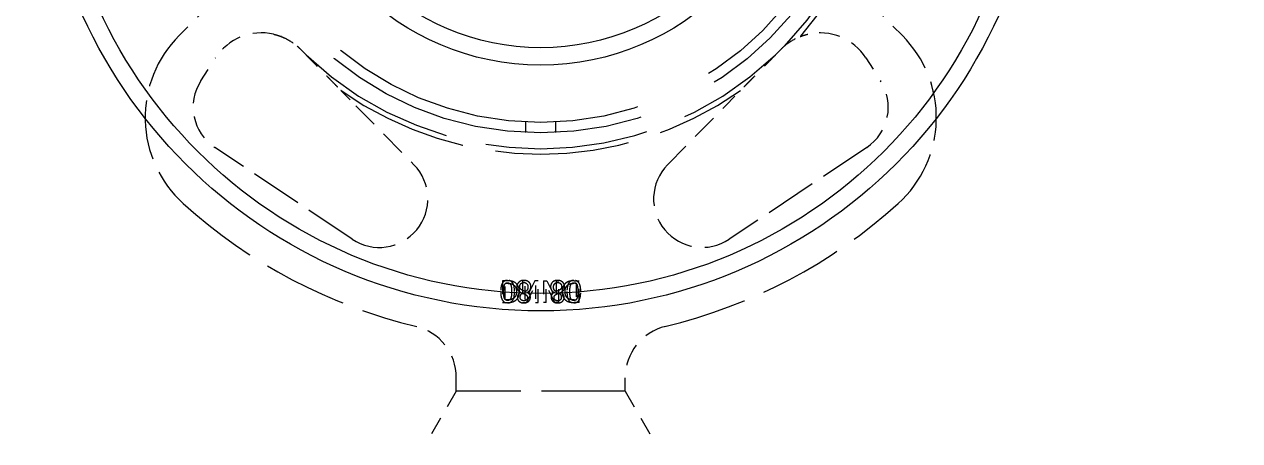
# Model space of a CAD drawing. Header units: inches. Extents: x 17 to 469, y 7 to 301.
# Drawn here: x 220.81 to 229.88, y 201.73 to 204.84 of the extents above; entities that cross this region are included whole.
import ezdxf

# ---------------------------------------------------------------- set-up
doc = ezdxf.new("R2010")
doc.units = ezdxf.units.IN
doc.header["$LTSCALE"] = 14
doc.header["$MEASUREMENT"] = 0
doc.linetypes.add('DASHED', pattern=[0.2067, 0.1654, -0.0413])
for name, color, linetype, lineweight in [('Dimension (ANSI)', 7, 'Continuous', 25), ('Hatch', 7, 'Continuous', 18), ('Hidden', 7, 'DASHED', 18), ('Visible', 7, 'Continuous', 18)]:
    doc.layers.add(name, color=color, linetype=linetype, lineweight=lineweight)
doc.styles.add('MEMCOR Medium', font='arial.ttf')
doc.dimstyles.new('Default (ANSI)', dxfattribs={"dimscale": 14, "dimtxt": 0.15, "dimasz": 0.098425, "dimexe": 0.125, "dimexo": 0.0625, "dimgap": 0.031496, "dimtad": 0, "dimtih": 1, "dimtoh": 1, "dimdec": 4, "dimrnd": 1e-08, "dimzin": 3, "dimdsep": 46, "dimlunit": 5, "dimtxsty": 'MEMCOR Medium', "dimcen": 0.09, "dimdle": 0.393701, "dimclrd": 256, "dimclre": 256, "dimclrt": 256, "dimadec": 0, "dimazin": 1, "dimtfac": 0.8, "dimtofl": 0, "dimtmove": 0, "dimatfit": 3, "dimfxl": 1, "dimfrac": 1, "dimtolj": 1, "dimtzin": 4, "dimlwd": -1, "dimlwe": -1, "dimarcsym": 0})

# ---------------------------------------------------------------- blocks, each defined once
blk = doc.blocks.new('*D30')
at = {"layer": 'Defpoints', "color": 0, "transparency": 16777216}
for p in [(244.6907, 237.7893), (204.5292, 200.7918), (244.6907, 200.6156)]:
    blk.add_point(p, dxfattribs=at)
at = {"layer": 'Dimension (ANSI)', "transparency": 16777216}
for p, q in [((204.5292, 201.6668), (204.5292, 239.5393)), ((244.6907, 201.4906), (244.6907, 239.5393)), ((205.9071, 237.7893), (216.2109, 237.7893)), ((243.3128, 237.7893), (233.009, 237.7893))]:
    blk.add_line(p, q, dxfattribs=at)
for points in [[(205.9071, 238.0189), (205.9071, 237.5596), (204.5292, 237.7893)], [(243.3128, 238.0189), (243.3128, 237.5596), (244.6907, 237.7893)]]:
    blk.add_solid(points, dxfattribs=at)
at = {"layer": 'Dimension (ANSI)', "transparency": 16777216, "char_height": 2.1, "attachment_point": 5, "style": 'MEMCOR Medium'}
for s, insert in [('\\A1; 40{\\H0.8x;\\S3#16;} in', (224.6099, 239.9642)), ('\\A1;[1020.1 mm]', (224.6099, 236.0025))]:
    blk.add_mtext(s, dxfattribs=dict(at, insert=insert))

msp = doc.modelspace()

# ---------------------------------------------------------------- hatches: boundary and pattern name
at = {"layer": 'Hatch'}
h = msp.add_hatch(dxfattribs=at)
h.set_pattern_fill('ANSI31', color=256, scale=14, style=0)
edge = h.paths.add_edge_path()
edge.add_spline(control_points=[(240.909989, 206.644546), (240.942067, 206.613446), (240.97401, 206.582207), (241.037714, 206.519359), (241.069476, 206.487751), (241.101099, 206.456006)], knot_values=[-0.6818968, -0.6818968, -0.6818968, -0.6818968, -0.34144291, -0.34144291, 0, 0, 0, 0], degree=3, periodic=0)
edge.add_line((241.101099, 206.456006), (241.161099, 206.456011))
edge.add_ellipse((224.660784, 206.454571), major_axis=(-0.00144, 16.500315), ratio=1, start_angle=270, end_angle=349.5330073)
edge.add_ellipse((224.660784, 206.454571), major_axis=(-16.226007, 2.996181), ratio=1, start_angle=270, end_angle=270.8681096)
edge.add_ellipse((224.660784, 206.454571), major_axis=(-16.269539, 2.75), ratio=1, start_angle=270, end_angle=289.1877662)
edge.add_ellipse((224.660784, 206.454571), major_axis=(-16.269539, -2.75), ratio=1, start_angle=270, end_angle=270.8681096)
edge.add_ellipse((224.660784, 206.454571), major_axis=(-16.226007, -2.996181), ratio=1, start_angle=270, end_angle=369.0760146)
edge.add_ellipse((224.660784, 206.454571), major_axis=(5.518235, -15.550225), ratio=1, start_angle=270, end_angle=270.8681096)
edge.add_ellipse((224.660784, 206.454571), major_axis=(5.7532, -15.464834), ratio=1, start_angle=270, end_angle=289.1877662)
edge.add_ellipse((224.660784, 206.454571), major_axis=(10.516339, -12.714834), ratio=1, start_angle=270, end_angle=270.8681096)
edge.add_ellipse((224.660784, 206.454571), major_axis=(10.707772, -12.554044), ratio=1, start_angle=270, end_angle=294.4837801)
edge.add_ellipse((224.660784, 206.454571), major_axis=(14.947758, -6.987485), ratio=1, start_angle=270, end_angle=270.9181856)
edge.add_line((217.913729, 191.396761), (217.913729, 191.671134))
edge.add_ellipse((224.660784, 206.454571), major_axis=(-14.783437, 6.747055), ratio=1, start_angle=205.2014506, end_angle=450, ccw=False)

# ---------------------------------------------------------------- linework, layer by layer
at = {"layer": 'Hidden', "ltscale": 0.039865}
for p, q in [((222.169666, 204.968099), (221.961951, 204.760384)), ((227.359617, 204.760384), (227.151902, 204.968099))]:
    msp.add_line(p, q, dxfattribs=at)
at = {"layer": 'Hidden', "ltscale": 0.008176}
for p, q in [((222.867133, 204.658886), (222.909749, 204.615474)), ((226.411818, 204.615474), (226.454435, 204.658886))]:
    msp.add_line(p, q, dxfattribs=at)
at = {"layer": 'Hidden', "ltscale": 0.027505}
for p, q in [((222.124233, 204.422624), (222.233757, 204.593429)), ((227.08781, 204.593429), (227.197335, 204.422624))]:
    msp.add_line(p, q, dxfattribs=at)
at = {"layer": 'Hidden', "ltscale": 0.02291}
msp.add_line((223.168955, 204.351425), (223.281803, 204.236468), dxfattribs=at)
at = {"layer": 'Hidden', "ltscale": 0.022913}
msp.add_line((226.039764, 204.236468), (226.152613, 204.351425), dxfattribs=at)
at = {"layer": 'Hidden', "ltscale": 0.083955}
for p, q in [((223.281803, 204.236468), (223.71461, 203.795575)), ((225.606958, 203.795575), (226.039764, 204.236468))]:
    msp.add_line(p, q, dxfattribs=at)
at = {"layer": 'Hidden', "ltscale": 0.010624}
for p, q in [((224.549798, 204.035856), (224.549798, 204.114682)), ((224.77177, 204.114682), (224.77177, 204.035856))]:
    msp.add_line(p, q, dxfattribs=at)
at = {"layer": 'Hidden', "ltscale": 0.167742}
for p, q in [((223.253904, 203.239471), (222.228133, 203.924869)), ((227.093435, 203.924869), (226.067664, 203.239471))]:
    msp.add_line(p, q, dxfattribs=at)
at = {"layer": 'Hidden', "ltscale": 0.021861}
for p, q in [((224.374433, 202.928706), (224.374433, 202.767289)), ((224.524993, 202.928706), (224.524993, 202.767289)), ((224.640497, 202.767289), (224.640497, 202.928706)), ((224.681071, 202.928706), (224.681071, 202.767289)), ((224.796575, 202.767289), (224.796575, 202.928706)), ((224.947135, 202.767289), (224.947135, 202.928706))]:
    msp.add_line(p, q, dxfattribs=at)
at = {"layer": 'Hidden', "ltscale": 0.005485}
msp.add_line((224.411582, 202.928706), (224.374433, 202.928706), dxfattribs=at)
at = {"layer": 'Hidden', "ltscale": 0.002336}
for p, q in [((224.395885, 202.910131), (224.412236, 202.910131)), ((224.412236, 202.785864), (224.395885, 202.785864))]:
    msp.add_line(p, q, dxfattribs=at)
at = {"layer": 'Hidden', "ltscale": 0.016807}
for p, q in [((224.395885, 202.785864), (224.395885, 202.910131)), ((224.925683, 202.910131), (224.925683, 202.785864))]:
    msp.add_line(p, q, dxfattribs=at)
at = {"layer": 'Hidden', "ltscale": 0.002679}
msp.add_line((224.545007, 202.928706), (224.524993, 202.928706), dxfattribs=at)
at = {"layer": 'Hidden', "ltscale": 0.021222}
msp.add_line((224.616428, 202.928706), (224.545007, 202.789526), dxfattribs=at)
at = {"layer": 'Hidden', "ltscale": 0.018835}
for p, q in [((224.545007, 202.789526), (224.545007, 202.928706)), ((224.776561, 202.928706), (224.776561, 202.789526))]:
    msp.add_line(p, q, dxfattribs=at)
at = {"layer": 'Hidden', "ltscale": 0.003179}
for p, q in [((224.640497, 202.928706), (224.616428, 202.928706)), ((224.681071, 202.928706), (224.70514, 202.928706))]:
    msp.add_line(p, q, dxfattribs=at)
at = {"layer": 'Hidden', "ltscale": 0.021221}
msp.add_line((224.70514, 202.928706), (224.776561, 202.789526), dxfattribs=at)
at = {"layer": 'Hidden', "ltscale": 0.002677}
msp.add_line((224.776561, 202.928706), (224.796575, 202.928706), dxfattribs=at)
at = {"layer": 'Hidden', "ltscale": 0.002327}
for p, q in [((224.925683, 202.910131), (224.909332, 202.910131)), ((224.909332, 202.785864), (224.925683, 202.785864))]:
    msp.add_line(p, q, dxfattribs=at)
at = {"layer": 'Hidden', "ltscale": 0.005463}
msp.add_line((224.909986, 202.928706), (224.947135, 202.928706), dxfattribs=at)
at = {"layer": 'Hidden'}
for p, q in [((224.51089, 202.843419), (224.51089, 202.842765)), ((224.560074, 202.84185), (224.560074, 202.842504)), ((224.761494, 202.842504), (224.761494, 202.84185)), ((224.810678, 202.842765), (224.810678, 202.843419))]:
    msp.add_line(p, q, dxfattribs=at)
at = {"layer": 'Hidden', "ltscale": 0.019437}
msp.add_line((224.555471, 202.767289), (224.620483, 202.895088), dxfattribs=at)
at = {"layer": 'Hidden', "ltscale": 0.017287}
for p, q in [((224.620483, 202.895088), (224.620483, 202.767289)), ((224.701085, 202.767289), (224.701085, 202.895088))]:
    msp.add_line(p, q, dxfattribs=at)
at = {"layer": 'Hidden', "ltscale": 0.019435}
msp.add_line((224.766097, 202.767289), (224.701085, 202.895088), dxfattribs=at)
at = {"layer": 'Hidden', "ltscale": 0.005427}
msp.add_line((224.374433, 202.767289), (224.41119, 202.767289), dxfattribs=at)
at = {"layer": 'Hidden', "ltscale": 0.004125}
msp.add_line((224.524993, 202.767289), (224.555471, 202.767289), dxfattribs=at)
at = {"layer": 'Hidden', "ltscale": 0.002626}
for p, q in [((224.620483, 202.767289), (224.640497, 202.767289)), ((224.701085, 202.767289), (224.681071, 202.767289))]:
    msp.add_line(p, q, dxfattribs=at)
at = {"layer": 'Hidden', "ltscale": 0.004122}
msp.add_line((224.796575, 202.767289), (224.766097, 202.767289), dxfattribs=at)
at = {"layer": 'Hidden', "ltscale": 0.005405}
msp.add_line((224.947135, 202.767289), (224.910378, 202.767289), dxfattribs=at)
at = {"layer": 'Hidden', "ltscale": 0.013621}
for p, q in [((224.030863, 202.105212), (224.030863, 202.206067)), ((225.290705, 202.105212), (225.290705, 202.206067))]:
    msp.add_line(p, q, dxfattribs=at)
at = {"layer": 'Hidden', "ltscale": 0.058102}
for p, q in [((224.030863, 202.105212), (223.816965, 201.73473)), ((225.290705, 202.105212), (225.504603, 201.73473))]:
    msp.add_line(p, q, dxfattribs=at)
at = {"layer": 'Hidden', "ltscale": 0.269136}
msp.add_line((225.290705, 202.105212), (224.030863, 202.105212), dxfattribs=at)
at = {"layer": 'Hidden', "ltscale": 1.051436}
msp.add_circle((224.660784, 206.454571), 2.42126, dxfattribs=at)
at = {"layer": 'Hidden', "ltscale": 1.017243}
msp.add_circle((224.660784, 206.454571), 2.34252, dxfattribs=at)
at = {"layer": 'Hidden', "ltscale": 1.020196}
msp.add_arc((224.660784, 206.454571), 2.57874, 318.8111032, 221.1888968, dxfattribs=at)
at = {"layer": 'Hidden', "ltscale": 1.028156}
msp.add_arc((224.660784, 206.454571), 2.53937, 315.7376817, 224.2623183, dxfattribs=at)
at = {"layer": 'Hidden', "ltscale": 0.190903}
for centre, start, end in [((222.574406, 204.147929), 135, 227.8703767), ((226.747162, 204.147929), 312.1296233, 45)]:
    msp.add_arc(centre, 0.866142, start, end, dxfattribs=at)
at = {"layer": 'Hidden', "ltscale": 0.067814}
for centre, start, end in [((222.576544, 204.373626), 77.0930221, 147.331), ((226.745024, 204.373626), 32.669, 102.9069779)]:
    msp.add_arc(centre, 0.407205, start, end, dxfattribs=at)
at = {"layer": 'Hidden', "ltscale": 0.004547}
for centre, start, end in [((222.576544, 204.373626), 44.4697181, 49.2762186), ((226.745024, 204.373626), 130.7237814, 135.5302819)]:
    msp.add_arc(centre, 0.407205, start, end, dxfattribs=at)
at = {"layer": 'Hidden', "ltscale": 0.525635}
msp.add_arc((224.660784, 206.454571), 2.53937, 226.4051323, 313.5948677, dxfattribs=at)
at = {"layer": 'Hidden', "ltscale": 0.076542}
for centre, start, end in [((222.429801, 204.226686), 147.331, 236.25), ((226.891767, 204.226686), 303.75, 32.669)]:
    msp.add_arc(centre, 0.362992, start, end, dxfattribs=at)
at = {"layer": 'Hidden', "ltscale": 0.43214}
msp.add_arc((224.660784, 206.454571), 2.57874, 234.7051115, 305.2948885, dxfattribs=at)
at = {"layer": 'Hidden', "ltscale": 0.144894}
for centre, start, end in [((223.455571, 203.541288), 236.25, 44.4697181), ((225.865997, 203.541288), 135.5302819, 303.75)]:
    msp.add_arc(centre, 0.362992, start, end, dxfattribs=at)
at = {"layer": 'Hidden', "ltscale": 0.270652}
for start, end in [(227.8703767, 256.5456973), (283.4543027, 312.1296233)]:
    msp.add_arc((224.660784, 206.454571), 3.976378, start, end, dxfattribs=at)
at = {"layer": 'Hidden', "ltscale": 0.071372}
for centre, start, end in [((223.637162, 202.206067), 0, 76.4535122), ((225.684406, 202.206067), 103.5464878, 180)]:
    msp.add_arc(centre, 0.393701, start, end, dxfattribs=at)
at = {"layer": 'Hidden', "ltscale": 0.010093}
msp.add_open_spline([(222.6675, 204.770543), (222.673057, 204.769269), (222.678584, 204.767879), (222.692641, 204.764033), (222.701055, 204.761411), (222.711594, 204.757797), (222.714426, 204.756786), (222.721561, 204.754165), (222.725501, 204.752608), (222.725501, 204.752608)], degree=3, knots=[0, 0, 0, 0, 0.044904949, 0.044904949, 0.116752867, 0.116752867, 0.144794872, 0.144794872, 0.194978381, 0.194978381, 0.194978381, 0.194978381], dxfattribs=at)
at = {"layer": 'Hidden', "ltscale": 0.000826205}
for points, knots in [([(222.725501, 204.752608), (222.725228, 204.752715), (222.724956, 204.752833), (222.723851, 204.753352), (222.723034, 204.753839), (222.721509, 204.754983), (222.7208, 204.755641), (222.720172, 204.756358)], [0.1754232945, 0.1754232945, 0.1754232945, 0.1754232945, 0.1777740247, 0.1777740247, 0.185040697, 0.185040697, 0.1923073693, 0.1923073693, 0.1923073693, 0.1923073693]), ([(226.601396, 204.756358), (226.600768, 204.755641), (226.600059, 204.754983), (226.598534, 204.753839), (226.597717, 204.753352), (226.596612, 204.752833), (226.59634, 204.752715), (226.596067, 204.752608)], [0.0644246105, 0.0644246105, 0.0644246105, 0.0644246105, 0.0716912828, 0.0716912828, 0.0789579552, 0.0789579552, 0.0813086854, 0.0813086854, 0.0813086854, 0.0813086854])]:
    msp.add_open_spline(points, degree=3, knots=knots, dxfattribs=at)
at = {"layer": 'Hidden', "ltscale": 0.019321}
for points, knots in [([(222.725501, 204.752608), (222.734613, 204.749027), (222.743719, 204.745067), (222.784277, 204.7256), (222.815001, 204.705655), (222.842209, 204.682232)], [1.494648308, 1.494648308, 1.494648308, 1.494648308, 1.572205019, 1.572205019, 1.842813011, 1.842813011, 1.842813011, 1.842813011]), ([(226.479359, 204.682232), (226.506567, 204.705655), (226.537291, 204.7256), (226.577849, 204.745067), (226.586955, 204.749027), (226.596067, 204.752608)], [1.998522417, 1.998522417, 1.998522417, 1.998522417, 2.269130409, 2.269130409, 2.34668712, 2.34668712, 2.34668712, 2.34668712])]:
    msp.add_open_spline(points, degree=3, knots=knots, dxfattribs=at)
at = {"layer": 'Hidden', "ltscale": 0.010095}
msp.add_open_spline([(226.596067, 204.752608), (226.596067, 204.752608), (226.59615, 204.752641), (226.596571, 204.752806), (226.59703, 204.752986), (226.598429, 204.753529), (226.599468, 204.75393), (226.60185, 204.754833), (226.603198, 204.755337), (226.606694, 204.756621), (226.608935, 204.757425), (226.614005, 204.759188), (226.616872, 204.760152), (226.623817, 204.762396), (226.627966, 204.763668), (226.637719, 204.76648), (226.643385, 204.767986), (226.650761, 204.769774), (226.652413, 204.770163), (226.654068, 204.770543)], degree=3, knots=[0, 0, 0, 0, 0.0073875, 0.0073875, 0.019207499, 0.019207499, 0.034647666, 0.034647666, 0.050353857, 0.050353857, 0.072936376, 0.072936376, 0.0993072, 0.0993072, 0.135082497, 0.135082497, 0.181590383, 0.181590383, 0.19496203, 0.19496203, 0.19496203, 0.19496203], dxfattribs=at)
at = {"layer": 'Hidden', "ltscale": 0.050563}
for points in [[(222.909749, 204.615474), (223.038361, 204.484459), (223.168955, 204.351425)], [(226.411818, 204.615474), (226.283207, 204.484459), (226.152613, 204.351425)]]:
    msp.add_rational_spline(points, [1, 1.00263245458, 1.00001729957], degree=2, dxfattribs=at)
at = {"layer": 'Hidden', "ltscale": 0.000236638}
for points in [[(223.170827, 204.349831), (223.170159, 204.350304), (223.169529, 204.35084), (223.168955, 204.351425)], [(226.152613, 204.351425), (226.152039, 204.35084), (226.151409, 204.350304), (226.150741, 204.349831)]]:
    msp.add_open_spline(points, degree=3, dxfattribs=at)
at = {"layer": 'Hidden', "ltscale": 0.015641}
msp.add_open_spline([(224.413569, 202.932107), (224.409349, 202.932107), (224.405134, 202.931714), (224.397302, 202.929932), (224.393696, 202.928638), (224.38545, 202.924207), (224.381279, 202.920661), (224.374248, 202.911758), (224.370789, 202.905672), (224.363987, 202.884056), (224.362519, 202.869285), (224.362064, 202.853227), (224.36203, 202.850609), (224.36203, 202.847997)], degree=3, knots=[-0.372037848, -0.372037848, -0.372037848, -0.372037848, -0.316649276, -0.316649276, -0.26606732, -0.26606732, -0.194101845, -0.194101845, -0.122425423, -0.122425423, -0.019902589, -0.019902589, 0, 0, 0, 0], dxfattribs=at)
at = {"layer": 'Hidden', "ltscale": 0.004426}
msp.add_open_spline([(224.389762, 202.897181), (224.391179, 202.900867), (224.393091, 202.904306), (224.398246, 202.909869), (224.400827, 202.911327), (224.406165, 202.913638), (224.409878, 202.914186), (224.413569, 202.914186)], degree=3, knots=[-0.0654067865, -0.0654067865, -0.0654067865, -0.0654067865, -0.0477804659, -0.0477804659, -0.0304754738, -0.0304754738, 0, 0, 0, 0], dxfattribs=at)
at = {"layer": 'Hidden', "ltscale": 0.008513}
msp.add_open_spline([(224.468745, 202.915756), (224.462382, 202.91975), (224.45566, 202.922903), (224.445041, 202.925929), (224.433979, 202.928706), (224.411582, 202.928706)], degree=3, knots=[0, 0, 0, 0, 0.0593153837, 0.0593153837, 0.0889679187, 0.0889679187, 0.0889679187, 0.0889679187], dxfattribs=at)
at = {"layer": 'Hidden', "ltscale": 0.006667}
msp.add_open_spline([(224.412236, 202.910131), (224.41764, 202.910131), (224.423187, 202.909886), (224.436708, 202.908297), (224.441487, 202.906824), (224.448198, 202.90457), (224.452668, 202.902333), (224.456842, 202.899405)], degree=3, knots=[0, 0, 0, 0, 0.044808924, 0.044808924, 0.11154531, 0.11154531, 0.271936542, 0.271936542, 0.271936542, 0.271936542], dxfattribs=at)
at = {"layer": 'Hidden', "ltscale": 0.015465}
msp.add_open_spline([(224.465238, 202.848128), (224.465238, 202.872587), (224.46219, 202.889357), (224.454554, 202.909218), (224.45122, 202.914043), (224.445329, 202.921194), (224.441277, 202.924521), (224.43095, 202.92995), (224.424802, 202.931423), (224.416914, 202.932046), (224.415239, 202.932107), (224.413569, 202.932107)], degree=3, knots=[-0.183267652, -0.183267652, -0.183267652, -0.183267652, -0.137364505, -0.137364505, -0.107367132, -0.107367132, -0.065073463, -0.065073463, -0.01379241, -0.01379241, 0, 0, 0, 0], dxfattribs=at)
at = {"layer": 'Hidden', "ltscale": 0.004471}
msp.add_open_spline([(224.413569, 202.914186), (224.415642, 202.914186), (224.41774, 202.914022), (224.421611, 202.913263), (224.423401, 202.912715), (224.426452, 202.911296), (224.429128, 202.909874), (224.43449, 202.903921), (224.436383, 202.900483), (224.437768, 202.896789)], degree=3, knots=[-0.151018734, -0.151018734, -0.151018734, -0.151018734, -0.104414417, -0.104414417, -0.062981248, -0.062981248, -0.03031587, -0.03031587, 0, 0, 0, 0], dxfattribs=at)
at = {"layer": 'Hidden', "ltscale": 0.010673}
msp.add_open_spline([(224.501709, 202.848128), (224.501709, 202.859796), (224.499834, 202.871192), (224.492747, 202.888771), (224.48877, 202.895947), (224.47922, 202.907619), (224.474301, 202.912085), (224.468745, 202.915756)], degree=3, knots=[0, 0, 0, 0, 0.088905806, 0.088905806, 0.14516679, 0.14516679, 0.191074274, 0.191074274, 0.191074274, 0.191074274], dxfattribs=at)
at = {"layer": 'Hidden', "ltscale": 0.01095}
msp.add_open_spline([(224.534828, 202.932369), (224.527725, 202.932369), (224.52074, 202.931323), (224.507777, 202.926466), (224.502154, 202.922929), (224.49298, 202.914342), (224.489467, 202.90984), (224.484292, 202.89936), (224.482842, 202.893718), (224.482292, 202.886433), (224.482243, 202.885071), (224.482243, 202.883708)], degree=3, knots=[-0.20866782, -0.20866782, -0.20866782, -0.20866782, -0.153212396, -0.153212396, -0.100148876, -0.100148876, -0.05568208, -0.05568208, -0.010386437, -0.010386437, 0, 0, 0, 0], dxfattribs=at)
at = {"layer": 'Hidden', "ltscale": 0.006565}
msp.add_open_spline([(224.50448, 202.885801), (224.50448, 202.890392), (224.505133, 202.894983), (224.508163, 202.902497), (224.510041, 202.905382), (224.514527, 202.909942), (224.517383, 202.912216), (224.525564, 202.915604), (224.530052, 202.916279), (224.534566, 202.916279)], degree=3, knots=[-0.16231389, -0.16231389, -0.16231389, -0.16231389, -0.10956079, -0.10956079, -0.068871388, -0.068871388, -0.035084938, -0.035084938, 0, 0, 0, 0], dxfattribs=at)
at = {"layer": 'Hidden', "ltscale": 0.00693}
msp.add_open_spline([(224.534566, 202.916279), (224.538738, 202.916279), (224.542822, 202.915579), (224.550266, 202.912407), (224.5534, 202.910176), (224.558673, 202.904759), (224.56117, 202.901369), (224.564808, 202.892384), (224.565568, 202.887491), (224.565568, 202.882531)], degree=3, knots=[-0.155047217, -0.155047217, -0.155047217, -0.155047217, -0.112997761, -0.112997761, -0.073977698, -0.073977698, -0.037792509, -0.037792509, 0, 0, 0, 0], dxfattribs=at)
at = {"layer": 'Hidden', "ltscale": 0.005707}
msp.add_open_spline([(224.573547, 202.918503), (224.568974, 202.922904), (224.563625, 202.926124), (224.553146, 202.93017), (224.546468, 202.932044), (224.536458, 202.932356), (224.535643, 202.932369), (224.534828, 202.932369)], degree=3, knots=[-0.169162625, -0.169162625, -0.169162625, -0.169162625, -0.077769226, -0.077769226, -0.006331753, -0.006331753, 0, 0, 0, 0], dxfattribs=at)
at = {"layer": 'Hidden', "ltscale": 0.005095}
for points, knots in [([(224.587413, 202.884101), (224.587413, 202.890554), (224.586325, 202.896816), (224.582487, 202.906637), (224.579867, 202.911931), (224.574473, 202.917593), (224.574015, 202.918053), (224.573547, 202.918503)], [-0.146175631, -0.146175631, -0.146175631, -0.146175631, -0.059850058, -0.059850058, -0.004970964, -0.004970964, 0, 0, 0, 0]), ([(224.748021, 202.918503), (224.743844, 202.914487), (224.740597, 202.90981), (224.737183, 202.901975), (224.736005, 202.898681), (224.734485, 202.891183), (224.734155, 202.887655), (224.734155, 202.884101)], [0, 0, 0, 0, 0.0443746544, 0.0443746544, 0.0652010712, 0.0652010712, 0.0832654104, 0.0832654104, 0.0832654104, 0.0832654104])]:
    msp.add_open_spline(points, degree=3, knots=knots, dxfattribs=at)
at = {"layer": 'Hidden', "ltscale": 0.005709}
msp.add_open_spline([(224.78674, 202.932369), (224.78069, 202.932369), (224.77463, 202.931687), (224.764858, 202.92894), (224.761042, 202.927413), (224.754044, 202.92355), (224.750872, 202.921247), (224.748021, 202.918503)], degree=3, knots=[0, 0, 0, 0, 0.047051785, 0.047051785, 0.07841909, 0.07841909, 0.108919142, 0.108919142, 0.108919142, 0.108919142], dxfattribs=at)
at = {"layer": 'Hidden', "ltscale": 0.006933}
msp.add_open_spline([(224.756, 202.882531), (224.756, 202.887504), (224.756763, 202.892409), (224.760163, 202.900774), (224.762347, 202.904161), (224.768032, 202.910067), (224.771166, 202.912327), (224.776672, 202.914706), (224.778654, 202.915306), (224.782777, 202.916099), (224.784887, 202.916279), (224.787002, 202.916279)], degree=3, knots=[0, 0, 0, 0, 0.037892186, 0.037892186, 0.068914591, 0.068914591, 0.097626331, 0.097626331, 0.112931953, 0.112931953, 0.128554075, 0.128554075, 0.128554075, 0.128554075], dxfattribs=at)
at = {"layer": 'Hidden', "ltscale": 0.010957}
msp.add_open_spline([(224.839325, 202.883708), (224.839325, 202.88989), (224.838317, 202.895897), (224.834006, 202.906635), (224.831115, 202.91111), (224.824437, 202.918505), (224.819484, 202.923143), (224.808427, 202.928662), (224.804397, 202.930054), (224.79579, 202.931942), (224.791277, 202.932369), (224.78674, 202.932369)], degree=3, knots=[0, 0, 0, 0, 0.047106323, 0.047106323, 0.088681686, 0.088681686, 0.124316304, 0.124316304, 0.1432684, 0.1432684, 0.16323732, 0.16323732, 0.16323732, 0.16323732], dxfattribs=at)
at = {"layer": 'Hidden', "ltscale": 0.006568}
msp.add_open_spline([(224.787002, 202.916279), (224.79149, 202.916279), (224.795952, 202.915612), (224.804108, 202.912261), (224.806969, 202.910002), (224.811469, 202.905457), (224.813352, 202.902588), (224.816424, 202.895061), (224.817088, 202.890432), (224.817088, 202.885801)], degree=3, knots=[0, 0, 0, 0, 0.034907274, 0.034907274, 0.068636907, 0.068636907, 0.108948634, 0.108948634, 0.161818688, 0.161818688, 0.161818688, 0.161818688], dxfattribs=at)
at = {"layer": 'Hidden', "ltscale": 0.010669}
msp.add_open_spline([(224.852823, 202.915756), (224.847365, 202.912149), (224.842521, 202.907776), (224.832999, 202.896258), (224.829497, 202.889706), (224.822738, 202.874722), (224.820423, 202.863836), (224.819889, 202.851085), (224.819859, 202.849607), (224.819859, 202.848128)], degree=3, knots=[-0.169393173, -0.169393173, -0.169393173, -0.169393173, -0.137287679, -0.137287679, -0.097250844, -0.097250844, -0.011267013, -0.011267013, 0, 0, 0, 0], dxfattribs=at)
at = {"layer": 'Hidden', "ltscale": 0.008492}
msp.add_open_spline([(224.909986, 202.928706), (224.898478, 202.928706), (224.888548, 202.928039), (224.874912, 202.925628), (224.866173, 202.923615), (224.854454, 202.916762), (224.853635, 202.916266), (224.852823, 202.915756)], degree=3, knots=[-0.258533795, -0.258533795, -0.258533795, -0.258533795, -0.107276429, -0.107276429, -0.007558904, -0.007558904, 0, 0, 0, 0], dxfattribs=at)
at = {"layer": 'Hidden', "ltscale": 0.01548}
msp.add_open_spline([(224.907999, 202.932107), (224.901376, 202.932107), (224.89465, 202.93115), (224.883534, 202.926578), (224.879185, 202.923712), (224.872178, 202.916648), (224.868697, 202.912075), (224.862055, 202.897353), (224.859899, 202.888616), (224.856908, 202.869731), (224.85633, 202.858681), (224.85633, 202.848128)], degree=3, knots=[0, 0, 0, 0, 0.0548727, 0.0548727, 0.097217841, 0.097217841, 0.133073527, 0.133073527, 0.173015412, 0.173015412, 0.222181923, 0.222181923, 0.222181923, 0.222181923], dxfattribs=at)
at = {"layer": 'Hidden', "ltscale": 0.006651}
msp.add_open_spline([(224.864726, 202.899405), (224.872969, 202.905188), (224.880631, 202.907068), (224.892433, 202.909571), (224.901149, 202.910131), (224.909332, 202.910131)], degree=3, knots=[-0.0979334171, -0.0979334171, -0.0979334171, -0.0979334171, -0.0676344042, -0.0676344042, 0, 0, 0, 0], dxfattribs=at)
at = {"layer": 'Hidden', "ltscale": 0.00448}
msp.add_open_spline([(224.8838, 202.896789), (224.885193, 202.900505), (224.887099, 202.903958), (224.892486, 202.90991), (224.895167, 202.911326), (224.898276, 202.912758), (224.900103, 202.913304), (224.903951, 202.914032), (224.905987, 202.914186), (224.907999, 202.914186)], degree=3, knots=[0, 0, 0, 0, 0.030504128, 0.030504128, 0.063203985, 0.063203985, 0.104766604, 0.104766604, 0.149352316, 0.149352316, 0.149352316, 0.149352316], dxfattribs=at)
at = {"layer": 'Hidden', "ltscale": 0.015665}
msp.add_open_spline([(224.959538, 202.847997), (224.959538, 202.862219), (224.958528, 202.877879), (224.952141, 202.903036), (224.948366, 202.909841), (224.942115, 202.918742), (224.938212, 202.922553), (224.929834, 202.927826), (224.925777, 202.92948), (224.917118, 202.931648), (224.912561, 202.932107), (224.907999, 202.932107)], degree=3, knots=[0, 0, 0, 0, 0.108371526, 0.108371526, 0.198840899, 0.198840899, 0.296855551, 0.296855551, 0.376686089, 0.376686089, 0.459220348, 0.459220348, 0.459220348, 0.459220348], dxfattribs=at)
at = {"layer": 'Hidden', "ltscale": 0.004437}
msp.add_open_spline([(224.907999, 202.914186), (224.91183, 202.914186), (224.915681, 202.913595), (224.921016, 202.91116), (224.923581, 202.909674), (224.928601, 202.904081), (224.930435, 202.900747), (224.931806, 202.897181)], degree=3, knots=[0, 0, 0, 0, 0.0317320582, 0.0317320582, 0.0482741185, 0.0482741185, 0.0643314113, 0.0643314113, 0.0643314113, 0.0643314113], dxfattribs=at)
at = {"layer": 'Hidden', "ltscale": 0.015602}
msp.add_open_spline([(224.36203, 202.847997), (224.36203, 202.830039), (224.363714, 202.81161), (224.370975, 202.791397), (224.373679, 202.785411), (224.381357, 202.775564), (224.385466, 202.772018), (224.395927, 202.766299), (224.402161, 202.764728), (224.410233, 202.764081), (224.4119, 202.764019), (224.413569, 202.764019)], degree=3, knots=[-0.323917221, -0.323917221, -0.323917221, -0.323917221, -0.1664783, -0.1664783, -0.111919382, -0.111919382, -0.067075587, -0.067075587, -0.013777184, -0.013777184, 0, 0, 0, 0], dxfattribs=at)
at = {"layer": 'Hidden', "ltscale": 0.006688}
msp.add_open_spline([(224.384006, 202.847997), (224.384006, 202.863717), (224.384867, 202.873079), (224.386174, 202.884402), (224.387449, 202.891303), (224.389762, 202.897181)], degree=3, knots=[-0.0872419859, -0.0872419859, -0.0872419859, -0.0872419859, -0.0488319018, -0.0488319018, 0, 0, 0, 0], dxfattribs=at)
at = {"layer": 'Hidden', "ltscale": 0.00671}
msp.add_open_spline([(224.389892, 202.798683), (224.388803, 202.801428), (224.387948, 202.804326), (224.38618, 202.811906), (224.385358, 202.8174), (224.384504, 202.828674), (224.384319, 202.832309), (224.384132, 202.837863), (224.384085, 202.83983), (224.384038, 202.842817), (224.384026, 202.843841), (224.384014, 202.84539), (224.384011, 202.845915), (224.384007, 202.846959), (224.384006, 202.847478), (224.384006, 202.847997)], degree=3, knots=[-0.153354285, -0.153354285, -0.153354285, -0.153354285, -0.116911208, -0.116911208, -0.058113255, -0.058113255, -0.030715578, -0.030715578, -0.015758458, -0.015758458, -0.007957728, -0.007957728, -0.003955605, -0.003955605, 0, 0, 0, 0], dxfattribs=at)
at = {"layer": 'Hidden', "ltscale": 0.0155}
msp.add_open_spline([(224.413569, 202.764019), (224.417763, 202.764019), (224.422003, 202.764401), (224.429872, 202.766171), (224.433495, 202.767449), (224.441629, 202.771773), (224.445705, 202.775155), (224.452928, 202.784007), (224.456255, 202.78998), (224.462963, 202.810324), (224.464666, 202.824968), (224.465198, 202.842479), (224.465238, 202.845307), (224.465238, 202.848128)], degree=3, knots=[-0.380131877, -0.380131877, -0.380131877, -0.380131877, -0.324998936, -0.324998936, -0.275383658, -0.275383658, -0.207411723, -0.207411723, -0.133500012, -0.133500012, -0.021496186, -0.021496186, 0, 0, 0, 0], dxfattribs=at)
at = {"layer": 'Hidden', "ltscale": 0.00668}
for points, knots in [([(224.443262, 202.848128), (224.443262, 202.831839), (224.442339, 202.821967), (224.441223, 202.811657), (224.439971, 202.804824), (224.437637, 202.798944)], [-0.0793337954, -0.0793337954, -0.0793337954, -0.0793337954, -0.0486518873, -0.0486518873, 0, 0, 0, 0]), ([(224.883931, 202.798944), (224.881617, 202.804774), (224.880368, 202.811538), (224.879075, 202.82332), (224.878306, 202.833176), (224.878306, 202.848128)], [0, 0, 0, 0, 0.0482519833, 0.0482519833, 0.0906742135, 0.0906742135, 0.0906742135, 0.0906742135])]:
    msp.add_open_spline(points, degree=3, knots=knots, dxfattribs=at)
at = {"layer": 'Hidden', "ltscale": 0.006609}
for points, knots in [([(224.437768, 202.896789), (224.441014, 202.888299), (224.441886, 202.880101), (224.443043, 202.867519), (224.443262, 202.857114), (224.443262, 202.848128)], [-0.0957813868, -0.0957813868, -0.0957813868, -0.0957813868, -0.0684710599, -0.0684710599, 0, 0, 0, 0]), ([(224.878306, 202.848128), (224.878306, 202.857106), (224.878525, 202.867496), (224.879681, 202.880095), (224.880553, 202.888297), (224.8838, 202.896789)], [0, 0, 0, 0, 0.0684075571, 0.0684075571, 0.0959145519, 0.0959145519, 0.0959145519, 0.0959145519])]:
    msp.add_open_spline(points, degree=3, knots=knots, dxfattribs=at)
at = {"layer": 'Hidden', "ltscale": 0.008239}
msp.add_open_spline([(224.479341, 202.847867), (224.479341, 202.83822), (224.478094, 202.828368), (224.472545, 202.814174), (224.469758, 202.809346), (224.462872, 202.801283), (224.459086, 202.798122), (224.45488, 202.795543)], degree=3, knots=[0, 0, 0, 0, 0.07351143, 0.07351143, 0.11674737, 0.11674737, 0.155811595, 0.155811595, 0.155811595, 0.155811595], dxfattribs=at)
at = {"layer": 'Hidden', "ltscale": 0.007983}
msp.add_open_spline([(224.456842, 202.899405), (224.461692, 202.896134), (224.465879, 202.892088), (224.473595, 202.880927), (224.475737, 202.87459), (224.478699, 202.862791), (224.479341, 202.855208), (224.479341, 202.847867)], degree=3, knots=[0, 0, 0, 0, 0.046335395, 0.046335395, 0.105080206, 0.105080206, 0.194042683, 0.194042683, 0.194042683, 0.194042683], dxfattribs=at)
at = {"layer": 'Hidden', "ltscale": 0.010736}
msp.add_open_spline([(224.469007, 202.780108), (224.474971, 202.784067), (224.480282, 202.788847), (224.488705, 202.799337), (224.494224, 202.80728), (224.500628, 202.828756), (224.501709, 202.838476), (224.501709, 202.848128)], degree=3, knots=[0, 0, 0, 0, 0.056449827, 0.056449827, 0.104197831, 0.104197831, 0.140158123, 0.140158123, 0.140158123, 0.140158123], dxfattribs=at)
at = {"layer": 'Hidden', "ltscale": 0.007176}
msp.add_open_spline([(224.482243, 202.883708), (224.482243, 202.878615), (224.482878, 202.873495), (224.48622, 202.863793), (224.488623, 202.860247), (224.495853, 202.852039), (224.501841, 202.847957), (224.509013, 202.844308), (224.509948, 202.843855), (224.51089, 202.843419)], degree=3, knots=[-0.122109379, -0.122109379, -0.122109379, -0.122109379, -0.092768877, -0.092768877, -0.062762786, -0.062762786, -0.008094463, -0.008094463, 0, 0, 0, 0], dxfattribs=at)
at = {"layer": 'Hidden', "ltscale": 0.006457}
msp.add_open_spline([(224.51089, 202.842765), (224.506129, 202.840358), (224.501796, 202.837282), (224.494346, 202.829394), (224.491688, 202.824969), (224.487854, 202.816276), (224.486645, 202.811686), (224.486319, 202.806155), (224.486298, 202.805428), (224.486298, 202.8047)], degree=3, knots=[-0.113852717, -0.113852717, -0.113852717, -0.113852717, -0.078402966, -0.078402966, -0.042224043, -0.042224043, -0.005548057, -0.005548057, 0, 0, 0, 0], dxfattribs=at)
at = {"layer": 'Hidden', "ltscale": 0.004832}
msp.add_open_spline([(224.523448, 202.85807), (224.518573, 202.860708), (224.51367, 202.863899), (224.508867, 202.869133), (224.50736, 202.871212), (224.504921, 202.877949), (224.50448, 202.881952), (224.50448, 202.885801)], degree=3, knots=[-0.111146178, -0.111146178, -0.111146178, -0.111146178, -0.05471455, -0.05471455, -0.02932679, -0.02932679, 0, 0, 0, 0], dxfattribs=at)
at = {"layer": 'Hidden', "ltscale": 0.00506}
msp.add_open_spline([(224.507489, 202.804962), (224.507489, 202.810428), (224.508265, 202.815856), (224.510974, 202.822914), (224.511737, 202.824398), (224.515369, 202.830259), (224.519435, 202.834106), (224.523578, 202.837271)], degree=3, knots=[-0.0851095347, -0.0851095347, -0.0851095347, -0.0851095347, -0.0528430066, -0.0528430066, -0.0403305854, -0.0403305854, 0, 0, 0, 0], dxfattribs=at)
at = {"layer": 'Hidden', "ltscale": 0.003461}
msp.add_open_spline([(224.547124, 202.847997), (224.542503, 202.849877), (224.537883, 202.851737), (224.530109, 202.854796), (224.526395, 202.856385), (224.523448, 202.85807)], degree=3, knots=[-0.0650004545, -0.0650004545, -0.0650004545, -0.0650004545, -0.0263321856, -0.0263321856, 0, 0, 0, 0], dxfattribs=at)
at = {"layer": 'Hidden', "ltscale": 0.003347}
msp.add_open_spline([(224.523578, 202.837271), (224.529093, 202.835476), (224.534182, 202.833138), (224.540486, 202.830224), (224.544028, 202.828493), (224.546339, 202.827199)], degree=3, knots=[-0.0296076794, -0.0296076794, -0.0296076794, -0.0296076794, -0.0204319086, -0.0204319086, 0, 0, 0, 0], dxfattribs=at)
at = {"layer": 'Hidden', "ltscale": 0.003965}
for points, knots in [([(224.546339, 202.827199), (224.549733, 202.825243), (224.553031, 202.822859), (224.558177, 202.817252), (224.559388, 202.814888), (224.561289, 202.810158), (224.561774, 202.806919), (224.561774, 202.803654)], [-0.0539657006, -0.0539657006, -0.0539657006, -0.0539657006, -0.0388990524, -0.0388990524, -0.0248851617, -0.0248851617, 0, 0, 0, 0]), ([(224.759794, 202.803654), (224.759794, 202.806923), (224.76028, 202.810166), (224.762183, 202.814892), (224.763385, 202.817235), (224.768506, 202.822837), (224.77182, 202.825234), (224.775229, 202.827199)], [0, 0, 0, 0, 0.0249147837, 0.0249147837, 0.0388839104, 0.0388839104, 0.0541388625, 0.0541388625, 0.0541388625, 0.0541388625])]:
    msp.add_open_spline(points, degree=3, knots=knots, dxfattribs=at)
at = {"layer": 'Hidden', "ltscale": 0.005486}
msp.add_open_spline([(224.565568, 202.882531), (224.565568, 202.878335), (224.565058, 202.87418), (224.563152, 202.867646), (224.561737, 202.86373), (224.555733, 202.85483), (224.551747, 202.851057), (224.547124, 202.847997)], degree=3, knots=[-0.145313892, -0.145313892, -0.145313892, -0.145313892, -0.082129114, -0.082129114, -0.042718999, -0.042718999, 0, 0, 0, 0], dxfattribs=at)
at = {"layer": 'Hidden', "ltscale": 0.007083}
msp.add_open_spline([(224.560074, 202.842504), (224.565132, 202.844983), (224.569844, 202.848107), (224.578377, 202.8564), (224.581182, 202.860883), (224.585595, 202.870017), (224.587007, 202.87557), (224.587388, 202.882303), (224.587413, 202.883202), (224.587413, 202.884101)], degree=3, knots=[-0.114117262, -0.114117262, -0.114117262, -0.114117262, -0.0842587, -0.0842587, -0.051386541, -0.051386541, -0.006850061, -0.006850061, 0, 0, 0, 0], dxfattribs=at)
at = {"layer": 'Hidden', "ltscale": 0.006062}
msp.add_open_spline([(224.583488, 202.806139), (224.583488, 202.810089), (224.583043, 202.814054), (224.580574, 202.822447), (224.578613, 202.825493), (224.573368, 202.832639), (224.567985, 202.836942), (224.561677, 202.840899), (224.560879, 202.841381), (224.560074, 202.84185)], degree=3, knots=[-0.0893210162, -0.0893210162, -0.0893210162, -0.0893210162, -0.0748377991, -0.0748377991, -0.0572298624, -0.0572298624, -0.0071630933, -0.0071630933, 0, 0, 0, 0], dxfattribs=at)
at = {"layer": 'Hidden', "ltscale": 0.007084}
msp.add_open_spline([(224.734155, 202.884101), (224.734155, 202.878193), (224.735226, 202.872493), (224.739166, 202.862999), (224.741965, 202.857859), (224.751076, 202.848543), (224.756082, 202.845156), (224.761494, 202.842504)], degree=3, knots=[0, 0, 0, 0, 0.045014643, 0.045014643, 0.078414216, 0.078414216, 0.107474673, 0.107474673, 0.107474673, 0.107474673], dxfattribs=at)
at = {"layer": 'Hidden', "ltscale": 0.006063}
msp.add_open_spline([(224.761494, 202.84185), (224.75579, 202.838527), (224.750131, 202.834392), (224.743249, 202.826203), (224.741357, 202.822987), (224.738635, 202.814973), (224.738079, 202.810549), (224.738079, 202.806139)], degree=3, knots=[0, 0, 0, 0, 0.050790243, 0.050790243, 0.081742514, 0.081742514, 0.115379612, 0.115379612, 0.115379612, 0.115379612], dxfattribs=at)
at = {"layer": 'Hidden', "ltscale": 0.005487}
msp.add_open_spline([(224.774444, 202.847997), (224.769825, 202.851054), (224.765842, 202.854823), (224.759859, 202.863686), (224.758447, 202.867569), (224.75652, 202.874102), (224.756, 202.878296), (224.756, 202.882531)], degree=3, knots=[0, 0, 0, 0, 0.042694563, 0.042694563, 0.08182455, 0.08182455, 0.145977335, 0.145977335, 0.145977335, 0.145977335], dxfattribs=at)
at = {"layer": 'Hidden', "ltscale": 0.003464}
msp.add_open_spline([(224.79812, 202.85807), (224.795329, 202.856475), (224.791862, 202.854972), (224.787794, 202.85335), (224.782318, 202.8512), (224.774444, 202.847997)], degree=3, knots=[0, 0, 0, 0, 0.0249558933, 0.0249558933, 0.0340976699, 0.0340976699, 0.0340976699, 0.0340976699], dxfattribs=at)
at = {"layer": 'Hidden', "ltscale": 0.003349}
msp.add_open_spline([(224.775229, 202.827199), (224.777453, 202.828444), (224.780815, 202.830093), (224.787353, 202.833127), (224.792429, 202.835461), (224.79799, 202.837271)], degree=3, knots=[0, 0, 0, 0, 0.0196725979, 0.0196725979, 0.0312533344, 0.0312533344, 0.0312533344, 0.0312533344], dxfattribs=at)
at = {"layer": 'Hidden', "ltscale": 0.005062}
msp.add_open_spline([(224.79799, 202.837271), (224.802302, 202.833977), (224.806542, 202.829935), (224.809914, 202.824198), (224.811696, 202.821022), (224.813727, 202.812322), (224.814079, 202.808642), (224.814079, 202.804962)], degree=3, knots=[0, 0, 0, 0, 0.0419941604, 0.0419941604, 0.0509720687, 0.0509720687, 0.0572446189, 0.0572446189, 0.0572446189, 0.0572446189], dxfattribs=at)
at = {"layer": 'Hidden', "ltscale": 0.004834}
msp.add_open_spline([(224.817088, 202.885801), (224.817088, 202.88193), (224.816642, 202.877902), (224.814186, 202.871178), (224.812682, 202.869105), (224.807858, 202.863873), (224.802973, 202.860696), (224.79812, 202.85807)], degree=3, knots=[0, 0, 0, 0, 0.029496423, 0.029496423, 0.054678338, 0.054678338, 0.109847111, 0.109847111, 0.109847111, 0.109847111], dxfattribs=at)
at = {"layer": 'Hidden', "ltscale": 0.00718}
msp.add_open_spline([(224.810678, 202.843419), (224.816554, 202.84614), (224.822289, 202.84958), (224.832211, 202.858683), (224.834502, 202.862864), (224.836843, 202.867768), (224.837753, 202.870609), (224.839041, 202.876878), (224.839325, 202.880301), (224.839325, 202.883708)], degree=3, knots=[0, 0, 0, 0, 0.050546591, 0.050546591, 0.104654766, 0.104654766, 0.170369048, 0.170369048, 0.244931672, 0.244931672, 0.244931672, 0.244931672], dxfattribs=at)
at = {"layer": 'Hidden', "ltscale": 0.00646}
msp.add_open_spline([(224.83527, 202.8047), (224.83527, 202.80943), (224.834367, 202.813994), (224.83137, 202.82194), (224.828801, 202.827473), (224.820285, 202.836912), (224.815727, 202.840213), (224.810678, 202.842765)], degree=3, knots=[0, 0, 0, 0, 0.0360410212, 0.0360410212, 0.0650398558, 0.0650398558, 0.0886052757, 0.0886052757, 0.0886052757, 0.0886052757], dxfattribs=at)
at = {"layer": 'Hidden', "ltscale": 0.010731}
msp.add_open_spline([(224.819859, 202.848128), (224.819859, 202.839747), (224.820674, 202.831311), (224.824103, 202.817515), (224.826533, 202.81026), (224.835983, 202.79448), (224.842118, 202.787719), (224.85052, 202.7815), (224.851532, 202.780791), (224.852561, 202.780108)], degree=3, knots=[-0.250282181, -0.250282181, -0.250282181, -0.250282181, -0.151276791, -0.151276791, -0.082049498, -0.082049498, -0.009722871, -0.009722871, 0, 0, 0, 0], dxfattribs=at)
at = {"layer": 'Hidden', "ltscale": 0.00798}
msp.add_open_spline([(224.842227, 202.847867), (224.842227, 202.854874), (224.842811, 202.862092), (224.845576, 202.873866), (224.847647, 202.880177), (224.855242, 202.891648), (224.859608, 202.895954), (224.864726, 202.899405)], degree=3, knots=[-0.185357251, -0.185357251, -0.185357251, -0.185357251, -0.106377007, -0.106377007, -0.048819349, -0.048819349, 0, 0, 0, 0], dxfattribs=at)
at = {"layer": 'Hidden', "ltscale": 0.008235}
msp.add_open_spline([(224.866688, 202.795543), (224.862231, 202.798276), (224.858255, 202.801656), (224.85147, 202.809914), (224.84884, 202.814585), (224.843454, 202.828521), (224.842227, 202.838295), (224.842227, 202.847867)], degree=3, knots=[-0.155748881, -0.155748881, -0.155748881, -0.155748881, -0.114411823, -0.114411823, -0.072933245, -0.072933245, 0, 0, 0, 0], dxfattribs=at)
at = {"layer": 'Hidden', "ltscale": 0.015515}
msp.add_open_spline([(224.85633, 202.848128), (224.85633, 202.823052), (224.859395, 202.806105), (224.866295, 202.788392), (224.869498, 202.782347), (224.877812, 202.773475), (224.881796, 202.770578), (224.889701, 202.766826), (224.8933, 202.765713), (224.90062, 202.764311), (224.904327, 202.764019), (224.907999, 202.764019)], degree=3, knots=[0, 0, 0, 0, 0.191079451, 0.191079451, 0.283482792, 0.283482792, 0.349841753, 0.349841753, 0.400887402, 0.400887402, 0.451525656, 0.451525656, 0.451525656, 0.451525656], dxfattribs=at)
at = {"layer": 'Hidden', "ltscale": 0.015625}
msp.add_open_spline([(224.907999, 202.764019), (224.914971, 202.764019), (224.921898, 202.7651), (224.933243, 202.770092), (224.937641, 202.773223), (224.944215, 202.780386), (224.947906, 202.785305), (224.954534, 202.80143), (224.956544, 202.810429), (224.95906, 202.828645), (224.959538, 202.838476), (224.959538, 202.847997)], degree=3, knots=[0, 0, 0, 0, 0.057761719, 0.057761719, 0.102817043, 0.102817043, 0.135953489, 0.135953489, 0.169321239, 0.169321239, 0.2050002, 0.2050002, 0.2050002, 0.2050002], dxfattribs=at)
at = {"layer": 'Hidden', "ltscale": 0.006711}
msp.add_open_spline([(224.937562, 202.847997), (224.937562, 202.838657), (224.937252, 202.828528), (224.935805, 202.81494), (224.934735, 202.806392), (224.931676, 202.798683)], degree=3, knots=[0, 0, 0, 0, 0.07117598, 0.07117598, 0.104026044, 0.104026044, 0.104026044, 0.104026044], dxfattribs=at)
at = {"layer": 'Hidden', "ltscale": 0.006689}
msp.add_open_spline([(224.931806, 202.897181), (224.933976, 202.891666), (224.935226, 202.885269), (224.936839, 202.872443), (224.937562, 202.862485), (224.937562, 202.847997)], degree=3, knots=[0, 0, 0, 0, 0.0458417319, 0.0458417319, 0.0989306122, 0.0989306122, 0.0989306122, 0.0989306122], dxfattribs=at)
at = {"layer": 'Hidden', "ltscale": 0.004384}
msp.add_open_spline([(224.413569, 202.781939), (224.409895, 202.781939), (224.406168, 202.782467), (224.401189, 202.784616), (224.398571, 202.785979), (224.393269, 202.791651), (224.391339, 202.795038), (224.389892, 202.798683)], degree=3, knots=[-0.129390515, -0.129390515, -0.129390515, -0.129390515, -0.06192476, -0.06192476, -0.030316347, -0.030316347, 0, 0, 0, 0], dxfattribs=at)
at = {"layer": 'Hidden', "ltscale": 0.008598}
msp.add_open_spline([(224.41119, 202.767289), (224.418319, 202.767289), (224.425851, 202.767533), (224.439647, 202.768994), (224.445632, 202.770114), (224.457963, 202.77411), (224.463756, 202.776657), (224.469007, 202.780108)], degree=3, knots=[0, 0, 0, 0, 0.059170044, 0.059170044, 0.114073053, 0.114073053, 0.163912002, 0.163912002, 0.163912002, 0.163912002], dxfattribs=at)
at = {"layer": 'Hidden', "ltscale": 0.006337}
msp.add_open_spline([(224.45488, 202.795543), (224.450005, 202.792663), (224.444891, 202.790471), (224.434971, 202.787638), (224.426796, 202.785864), (224.412236, 202.785864)], degree=3, knots=[0, 0, 0, 0, 0.0450180764, 0.0450180764, 0.0835717681, 0.0835717681, 0.0835717681, 0.0835717681], dxfattribs=at)
at = {"layer": 'Hidden', "ltscale": 0.004412}
msp.add_open_spline([(224.437637, 202.798944), (224.436126, 202.795167), (224.434096, 202.791618), (224.42877, 202.78608), (224.426231, 202.784692), (224.420922, 202.782457), (224.417207, 202.781939), (224.413569, 202.781939)], degree=3, knots=[-0.0644882865, -0.0644882865, -0.0644882865, -0.0644882865, -0.0466822723, -0.0466822723, -0.0300440726, -0.0300440726, 0, 0, 0, 0], dxfattribs=at)
at = {"layer": 'Hidden', "ltscale": 0.009767}
msp.add_open_spline([(224.486298, 202.8047), (224.486298, 202.799929), (224.486993, 202.795249), (224.490177, 202.786437), (224.492516, 202.782571), (224.498237, 202.776064), (224.502546, 202.772038), (224.515787, 202.765663), (224.523049, 202.764159), (224.531882, 202.763665), (224.533355, 202.763626), (224.534828, 202.763626)], degree=3, knots=[-0.255718672, -0.255718672, -0.255718672, -0.255718672, -0.190011179, -0.190011179, -0.126100129, -0.126100129, -0.068841174, -0.068841174, -0.011447006, -0.011447006, 0, 0, 0, 0], dxfattribs=at)
at = {"layer": 'Hidden', "ltscale": 0.005703}
msp.add_open_spline([(224.534959, 202.779585), (224.532609, 202.779585), (224.530246, 202.779764), (224.525856, 202.78058), (224.523818, 202.781171), (224.518149, 202.783638), (224.515757, 202.785763), (224.512125, 202.789604), (224.510463, 202.792121), (224.508036, 202.798157), (224.507489, 202.80152), (224.507489, 202.804962)], degree=3, knots=[-0.0860159389, -0.0860159389, -0.0860159389, -0.0860159389, -0.0760367998, -0.0760367998, -0.0670254578, -0.0670254578, -0.0497691391, -0.0497691391, -0.0262269231, -0.0262269231, 0, 0, 0, 0], dxfattribs=at)
at = {"layer": 'Hidden', "ltscale": 0.009805}
msp.add_open_spline([(224.534828, 202.763626), (224.541445, 202.763626), (224.548059, 202.764516), (224.56165, 202.769312), (224.566683, 202.773008), (224.573856, 202.779501), (224.576981, 202.783367), (224.581616, 202.79241), (224.582924, 202.797298), (224.583441, 202.803663), (224.583488, 202.804901), (224.583488, 202.806139)], degree=3, knots=[-0.153629344, -0.153629344, -0.153629344, -0.153629344, -0.122804966, -0.122804966, -0.086993983, -0.086993983, -0.048665291, -0.048665291, -0.009435198, -0.009435198, 0, 0, 0, 0], dxfattribs=at)
at = {"layer": 'Hidden', "ltscale": 0.005471}
msp.add_open_spline([(224.561774, 202.803654), (224.561774, 202.800308), (224.561263, 202.796996), (224.558928, 202.791362), (224.557415, 202.789127), (224.553874, 202.785595), (224.551246, 202.783427), (224.543391, 202.780208), (224.539175, 202.779585), (224.534959, 202.779585)], degree=3, knots=[-0.153680281, -0.153680281, -0.153680281, -0.153680281, -0.105404502, -0.105404502, -0.065549431, -0.065549431, -0.032767211, -0.032767211, 0, 0, 0, 0], dxfattribs=at)
at = {"layer": 'Hidden', "ltscale": 0.009807}
msp.add_open_spline([(224.738079, 202.806139), (224.738079, 202.800776), (224.738976, 202.795555), (224.742864, 202.786132), (224.745523, 202.782175), (224.751686, 202.775655), (224.756098, 202.771757), (224.766272, 202.766883), (224.770223, 202.765615), (224.7784, 202.763978), (224.782576, 202.763626), (224.78674, 202.763626)], degree=3, knots=[0, 0, 0, 0, 0.040862746, 0.040862746, 0.07776697, 0.07776697, 0.109544278, 0.109544278, 0.128233496, 0.128233496, 0.14704237, 0.14704237, 0.14704237, 0.14704237], dxfattribs=at)
at = {"layer": 'Hidden', "ltscale": 0.005472}
msp.add_open_spline([(224.786609, 202.779585), (224.78245, 202.779585), (224.778289, 202.780191), (224.770465, 202.78334), (224.767832, 202.785483), (224.76426, 202.788991), (224.762726, 202.791214), (224.761015, 202.795249), (224.760561, 202.796804), (224.759935, 202.800132), (224.759794, 202.801893), (224.759794, 202.803654)], degree=3, knots=[0, 0, 0, 0, 0.032348539, 0.032348539, 0.06515908, 0.06515908, 0.104991074, 0.104991074, 0.128419865, 0.128419865, 0.153782682, 0.153782682, 0.153782682, 0.153782682], dxfattribs=at)
at = {"layer": 'Hidden', "ltscale": 0.005706}
msp.add_open_spline([(224.814079, 202.804962), (224.814079, 202.801513), (224.81353, 202.798145), (224.811119, 202.792164), (224.809499, 202.78969), (224.805834, 202.785767), (224.803444, 202.783676), (224.797851, 202.781201), (224.79577, 202.780592), (224.79133, 202.779765), (224.788964, 202.779585), (224.786609, 202.779585)], degree=3, knots=[0, 0, 0, 0, 0.0262751563, 0.0262751563, 0.0493476262, 0.0493476262, 0.0677236281, 0.0677236281, 0.077810985, 0.077810985, 0.0887618131, 0.0887618131, 0.0887618131, 0.0887618131], dxfattribs=at)
at = {"layer": 'Hidden', "ltscale": 0.009772}
msp.add_open_spline([(224.78674, 202.763626), (224.794828, 202.763626), (224.802939, 202.764794), (224.816989, 202.770729), (224.82155, 202.774449), (224.828041, 202.781135), (224.830703, 202.785092), (224.834444, 202.794421), (224.83527, 202.799498), (224.83527, 202.8047)], degree=3, knots=[0, 0, 0, 0, 0.062902933, 0.062902933, 0.119146883, 0.119146883, 0.17938408, 0.17938408, 0.243293802, 0.243293802, 0.243293802, 0.243293802], dxfattribs=at)
at = {"layer": 'Hidden', "ltscale": 0.008577}
msp.add_open_spline([(224.852561, 202.780108), (224.858612, 202.776131), (224.865394, 202.773347), (224.876886, 202.770011), (224.886655, 202.767612), (224.907517, 202.767299), (224.90895, 202.767289), (224.910378, 202.767289)], degree=3, knots=[-0.405487007, -0.405487007, -0.405487007, -0.405487007, -0.172059377, -0.172059377, -0.011815913, -0.011815913, 0, 0, 0, 0], dxfattribs=at)
at = {"layer": 'Hidden', "ltscale": 0.00632}
msp.add_open_spline([(224.909332, 202.785864), (224.896322, 202.785864), (224.888805, 202.787275), (224.878633, 202.789664), (224.872499, 202.79211), (224.866688, 202.795543)], degree=3, knots=[-0.0847099284, -0.0847099284, -0.0847099284, -0.0847099284, -0.0535763257, -0.0535763257, 0, 0, 0, 0], dxfattribs=at)
at = {"layer": 'Hidden', "ltscale": 0.00442}
msp.add_open_spline([(224.907999, 202.781939), (224.904212, 202.781939), (224.900341, 202.782501), (224.895042, 202.784867), (224.892496, 202.786294), (224.887315, 202.791893), (224.885383, 202.795314), (224.883931, 202.798944)], degree=3, knots=[0, 0, 0, 0, 0.0313802049, 0.0313802049, 0.0470885216, 0.0470885216, 0.0628353586, 0.0628353586, 0.0628353586, 0.0628353586], dxfattribs=at)
at = {"layer": 'Hidden', "ltscale": 0.004395}
msp.add_open_spline([(224.931676, 202.798683), (224.930219, 202.795013), (224.928274, 202.79161), (224.922956, 202.785952), (224.920339, 202.78459), (224.915341, 202.782459), (224.911644, 202.781939), (224.907999, 202.781939)], degree=3, knots=[0, 0, 0, 0, 0.030543162, 0.030543162, 0.062067724, 0.062067724, 0.127319521, 0.127319521, 0.127319521, 0.127319521], dxfattribs=at)
at = {"layer": 'Visible'}
for radius in [3.75, 3.62, 1.915, 1.785]:
    msp.add_circle((224.660784, 206.454571), radius, dxfattribs=at)
for radius, start, end in [(16.500315, 0.005, 245.8639583), (16.250315, 0.6698338, 245.4683832), (16.000315, 0.6698338, 249.6328228), (15.94, 289.7749362, 250.2250638)]:
    msp.add_arc((224.660784, 206.454571), radius, start, end, dxfattribs=at)

# ---------------------------------------------------------------- dimensions: what is measured, and where the dimension line sits
at = {"layer": 'Dimension (ANSI)'}
dim = msp.add_linear_dim(base=(244.690704, 237.789278), p1=(204.529157, 200.791796), p2=(244.690704, 200.615636), angle=180, text=' <> in\\X[1020.1 mm]', dimstyle='Default (ANSI)', override={"dimgap": 0.031496, "dimtih": 0, "dimtoh": 0, "dimdec": 4, "dimpost": '', "dimtol": 0, "dimlim": 0, "dimtp": 0, "dimtm": 0, "dimtdec": 2, "dimatfit": 1}, dxfattribs=at)
dim.commit()
dim.dimension.update_dxf_attribs({"geometry": '*D30', "text_midpoint": (224.609931, 237.789278), "dimtype": 160})

doc.saveas('drawing.dxf')
